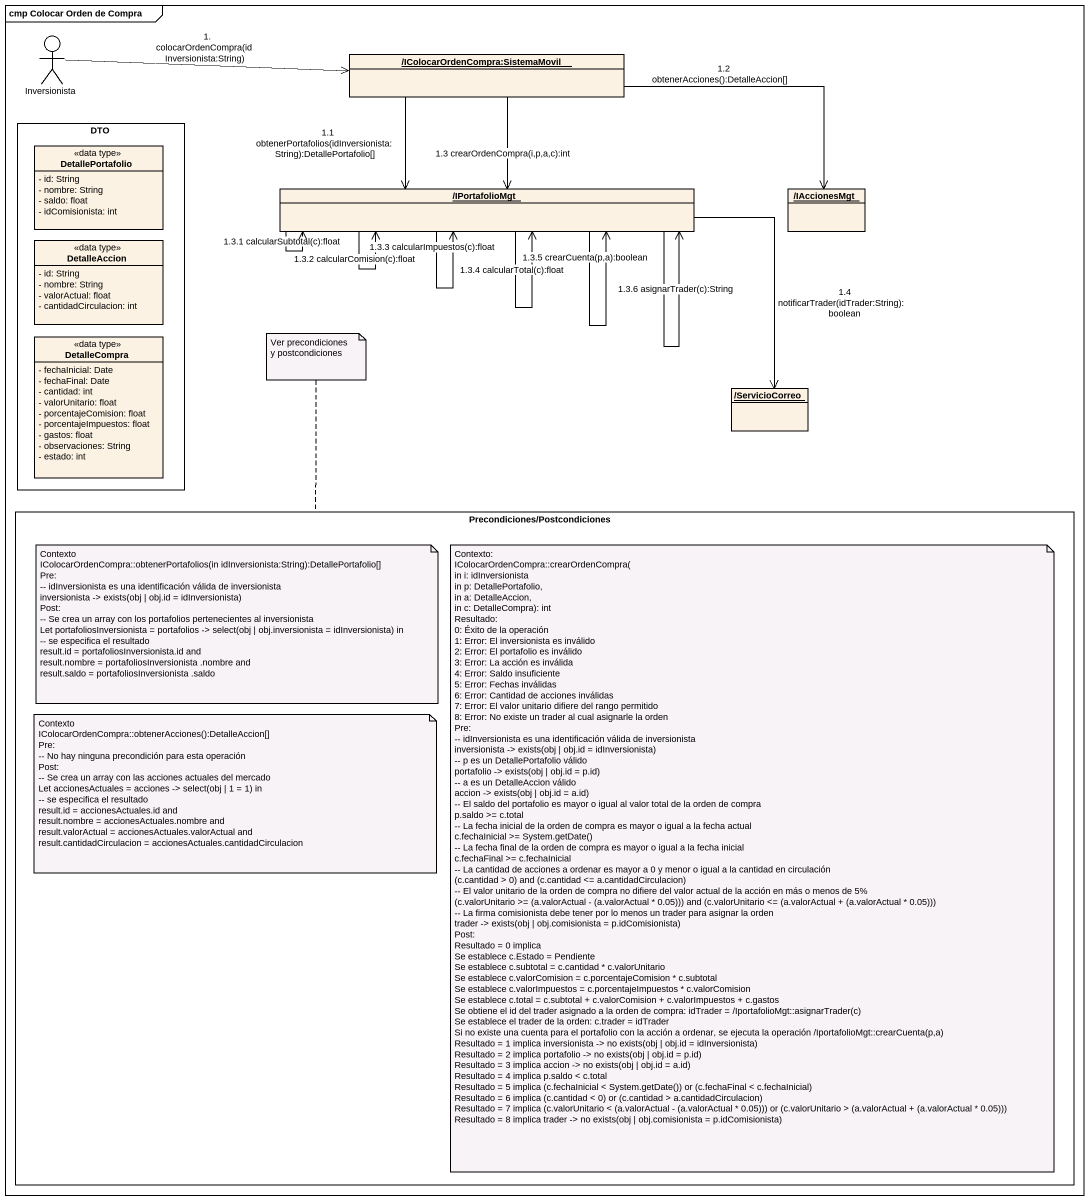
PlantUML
@startuml
mainframe cmp Colocar Orden de Compra
allowmixing
hide circle
hide empty members
skinparam classAttributeIconSize 0
actor Inversionista
object "/IColocarOrdenCompra:SistemaMovil" as IColocarOrdenCompra
rectangle DTO {
  class DetallePortafolio <<data type>> {
    - id: String
    - nombre: String
    - saldo: float
    - idComisionista: int
  }
  class DetalleAccion <<data type>> {
    - id: String
    - nombre: String
    - valorActual: float
    - cantidadCirculacion: int
  }
  class DetalleCompra <<data type>> {
    - fechaInicial: Date
    - fechaFinal: Date
    - cantidad: int
    - valorUnitario: float
    - porcentajeComision: float
    - porcentajeImpuestos: float
    - gastos: float
    - observaciones: String
    - estado: int
  }
}
object "/IPortafolioMgt" as IPortafolioMgt
object "/IAccionesMgt" as IAccionesMgt
object "/ServicioCorreo" as ServicioCorreo
rectangle "Precondiciones/Postcondiciones" as Precondiciones
Inversionista -right-> IColocarOrdenCompra : 1. colocarOrdenCompra(idInversionista:String)
IColocarOrdenCompra --> IPortafolioMgt : 1.3 crearOrdenCompra(i,p,a,c):int
IColocarOrdenCompra --> IPortafolioMgt : 1.1 obtenerPortafolios(idInversionista:String):DetallePortafolio[]
IColocarOrdenCompra -right-> IAccionesMgt : 1.2 obtenerAcciones():DetalleAccion[]
IPortafolioMgt --> IPortafolioMgt : 1.3.1 calcularSubtotal(c):float
IPortafolioMgt --> IPortafolioMgt : 1.3.2 calcularComision(c):float
IPortafolioMgt --> IPortafolioMgt : 1.3.3 calcularImpuestos(c):float
IPortafolioMgt --> IPortafolioMgt : 1.3.4 calcularTotal(c):float
IPortafolioMgt --> IPortafolioMgt : 1.3.5 crearCuenta(p,a):boolean
IPortafolioMgt --> IPortafolioMgt : 1.3.6 asignarTrader(c):String
IPortafolioMgt --> ServicioCorreo : 1.4 notificarTrader(idTrader:String):boolean
note top of Precondiciones : Ver precondiciones y postcondiciones
note as N2
  Contexto
  IColocarOrdenCompra::obtenerPortafolios(in idInversionista:String):DetallePortafolio[]
  Pre:
  ~-- idInversionista es una identificación válida de inversionista
  inversionista -> exists(obj | obj.id = idInversionista)
  Post:
  ~-- Se crea un array con los portafolios pertenecientes al inversionista
  Let portafoliosInversionista = portafolios -> select(obj | obj.inversionista = idInversionista) in
  ~-- se especifica el resultado
  result.id = portafoliosInversionista.id and
  result.nombre = portafoliosInversionista .nombre and
  result.saldo = portafoliosInversionista .saldo
end note
note as N3
  Contexto:
  IColocarOrdenCompra::crearOrdenCompra(
  in i: idInversionista
  in p: DetallePortafolio,
  in a: DetalleAccion,
  in c: DetalleCompra): int
  Resultado:
  0: Éxito de la operación
  1: Error: El inversionista es inválido
  2: Error: El portafolio es inválido
  3: Error: La acción es inválida
  4: Error: Saldo insuficiente
  5: Error: Fechas inválidas
  6: Error: Cantidad de acciones inválidas
  7: Error: El valor unitario difiere del rango permitido
  8: Error: No existe un trader al cual asignarle la orden
  Pre:
  ~-- idInversionista es una identificación válida de inversionista
  inversionista -> exists(obj | obj.id = idInversionista)
  ~-- p es un DetallePortafolio válido
  portafolio -> exists(obj | obj.id = p.id)
  ~-- a es un DetalleAccion válido
  accion -> exists(obj | obj.id = a.id)
  ~-- El saldo del portafolio es mayor o igual al valor total de la orden de compra
  p.saldo >= c.total
  ~-- La fecha inicial de la orden de compra es mayor o igual a la fecha actual
  c.fechaInicial >= System.getDate()
  ~-- La fecha final de la orden de compra es mayor o igual a la fecha inicial
  c.fechaFinal >= c.fechaInicial
  ~-- La cantidad de acciones a ordenar es mayor a 0 y menor o igual a la cantidad en circulación
  (c.cantidad > 0) and (c.cantidad <= a.cantidadCirculacion)
  ~-- El valor unitario de la orden de compra no difiere del valor actual de la acción en más o menos de 5%
  (c.valorUnitario >= (a.valorActual - (a.valorActual * 0.05))) and (c.valorUnitario <= (a.valorActual + (a.valorActual * 0.05)))
  ~-- La firma comisionista debe tener por lo menos un trader para asignar la orden
  trader -> exists(obj | obj.comisionista = p.idComisionista)
  Post:
  Resultado = 0 implica
  Se establece c.Estado = Pendiente
  Se establece c.subtotal = c.cantidad * c.valorUnitario
  Se establece c.valorComision = c.porcentajeComision * c.subtotal
  Se establece c.valorImpuestos = c.porcentajeImpuestos * c.valorComision
  Se establece c.total = c.subtotal + c.valorComision + c.valorImpuestos + c.gastos
  Se obtiene el id del trader asignado a la orden de compra: idTrader = /IportafolioMgt::asignarTrader(c)
  Se establece el trader de la orden: c.trader = idTrader
  Si no existe una cuenta para el portafolio con la acción a ordenar, se ejecuta la operación /IportafolioMgt::crearCuenta(p,a)
  Resultado = 1 implica inversionista -> no exists(obj | obj.id = idInversionista)
  Resultado = 2 implica portafolio -> no exists(obj | obj.id = p.id)
  Resultado = 3 implica accion -> no exists(obj | obj.id = a.id)
  Resultado = 4 implica p.saldo < c.total
  Resultado = 5 implica (c.fechaInicial < System.getDate()) or (c.fechaFinal < c.fechaInicial)
  Resultado = 6 implica (c.cantidad < 0) or (c.cantidad > a.cantidadCirculacion)
  Resultado = 7 implica (c.valorUnitario < (a.valorActual - (a.valorActual * 0.05))) or (c.valorUnitario > (a.valorActual + (a.valorActual * 0.05)))
  Resultado = 8 implica trader -> no exists(obj | obj.comisionista = p.idComisionista)
end note
note as N4
  Contexto
  IColocarOrdenCompra::obtenerAcciones():DetalleAccion[]
  Pre:
  ~-- No hay ninguna precondición para esta operación
  Post:
  ~-- Se crea un array con las acciones actuales del mercado
  Let accionesActuales = acciones -> select(obj | 1 = 1) in
  ~-- se especifica el resultado
  result.id = accionesActuales.id and
  result.nombre = accionesActuales.nombre and
  result.valorActual = accionesActuales.valorActual and
  result.cantidadCirculacion = accionesActuales.cantidadCirculacion
end note
@enduml
